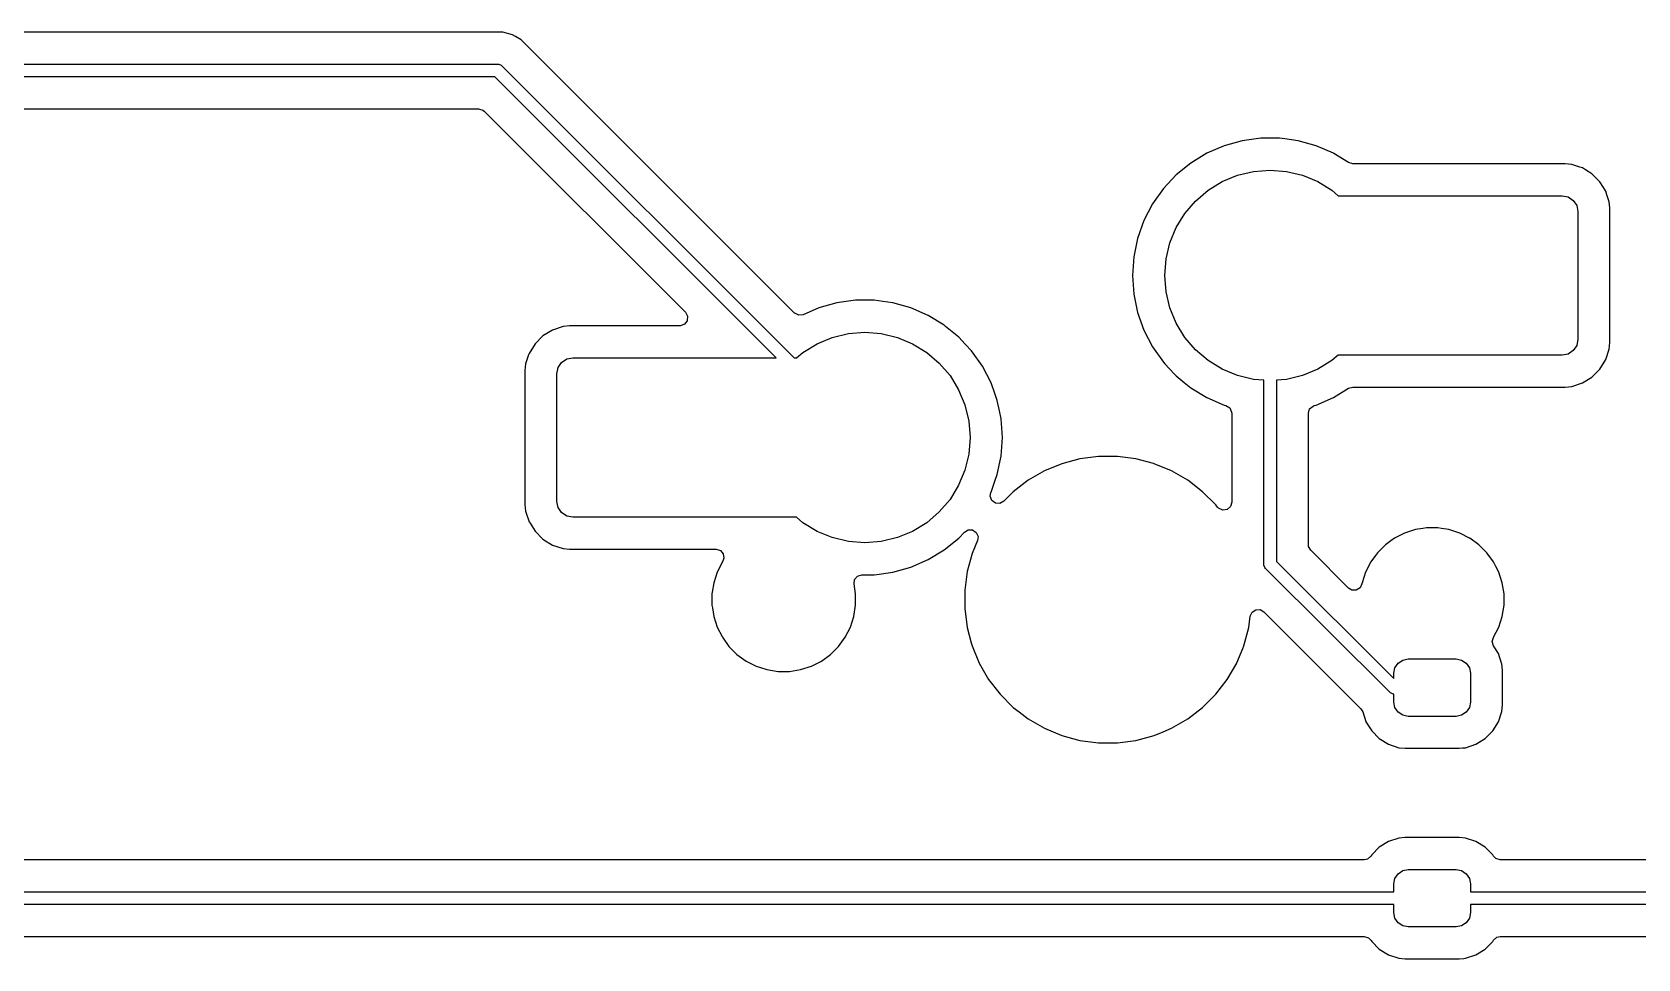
# Model space of a CAD drawing. Header units: millimetres. Extents: x 46 to 4458, y 59 to 1499.
# Drawn here: x 2019.77 to 2044.94, y 899.41 to 913.93 of the extents above; entities that cross this region are included whole.
import ezdxf

# ---------------------------------------------------------------- set-up
doc = ezdxf.new("R2010")
doc.units = ezdxf.units.MM
doc.layers.add('BLACK', color=7, linetype='Continuous')

msp = doc.modelspace()

# ---------------------------------------------------------------- linework, layer by layer
at = {"layer": 'BLACK', "linetype": 'Continuous'}
for p, q in [((2026.9834, 913.93044), (2012.01134, 913.93044)), ((2026.98342, 913.93044), (2026.9834, 913.93044)), ((2026.99101, 913.93044), (2026.98342, 913.93044)), ((2027.14913, 913.93044), (2026.99101, 913.93044)), ((2027.30185, 913.88951), (2027.14913, 913.93044)), ((2027.35197, 913.86058), (2027.30185, 913.88951)), ((2027.43879, 913.81046), (2027.35197, 913.86058)), ((2027.35197, 913.86058), (2027.35197, 913.86058)), ((2027.35197, 913.86058), (2027.35197, 913.86058)), ((2027.55766, 913.69159), (2027.43879, 913.81046)), ((2027.43879, 913.81046), (2027.43879, 913.81046)), ((2027.55766, 913.69158), (2027.55766, 913.69159)), ((2031.72091, 909.52833), (2027.55766, 913.69158)), ((1985.8573, 913.42802), (2027.07007, 913.42994)), ((2027.07007, 913.42994), (2027.08958, 913.42802)), ((2027.08958, 913.42802), (2027.12563, 913.41308)), ((2027.12563, 913.41308), (2031.71398, 908.82689)), ((2027.02674, 913.23186), (1985.81404, 913.22994)), ((2031.43379, 908.82689), (2027.02674, 913.23186)), ((2000.24417, 912.72944), (2026.76997, 912.72944)), ((2026.76997, 912.72944), (2026.83701, 912.70975)), ((2026.83701, 912.70975), (2026.85765, 912.69312)), ((2026.85765, 912.69312), (2030.0117, 909.53907)), ((2038.45127, 912.14795), (2038.18144, 912.03075)), ((2038.73456, 912.22733), (2038.45127, 912.14795)), ((2039.02602, 912.26739), (2038.73456, 912.22733)), ((2038.73456, 912.22733), (2038.73456, 912.22733)), ((2039.32022, 912.26739), (2039.02602, 912.26739)), ((2039.02602, 912.26739), (2039.02602, 912.26739)), ((2039.40392, 912.25588), (2039.32022, 912.26739)), ((2039.32022, 912.26739), (2039.32022, 912.26739)), ((2039.61167, 912.22733), (2039.40392, 912.25588)), ((2039.61168, 912.22733), (2039.61167, 912.22733)), ((2039.89496, 912.14795), (2039.61168, 912.22733)), ((2039.61168, 912.22733), (2039.61168, 912.22733)), ((2040.16479, 912.03075), (2039.89496, 912.14795)), ((2037.93007, 911.87789), (2037.70186, 911.69223)), ((2038.18144, 912.03075), (2037.93007, 911.87789)), ((2038.18144, 912.03075), (2038.18144, 912.03075)), ((2040.1734, 912.02552), (2040.16479, 912.03075)), ((2040.40375, 911.88544), (2040.1734, 912.02552)), ((2040.46818, 911.86739), (2040.40375, 911.88544)), ((2041.84599, 911.86739), (2040.46818, 911.86739)), ((2041.846, 911.86739), (2041.84599, 911.86739)), ((2043.79813, 911.86739), (2041.846, 911.86739)), ((2043.79814, 911.86739), (2043.79813, 911.86739)), ((2043.90091, 911.85689), (2043.79814, 911.86739)), ((2043.90092, 911.85689), (2043.90091, 911.85689)), ((2044.02731, 911.815), (2043.90092, 911.85689)), ((2037.70186, 911.69223), (2037.50105, 911.47721)), ((2038.42404, 911.58705), (2038.66324, 911.68613)), ((2038.66324, 911.68613), (2038.915, 911.74657)), ((2038.915, 911.74657), (2039.17312, 911.76689)), ((2039.17312, 911.76689), (2039.43124, 911.74657)), ((2039.43124, 911.74657), (2039.683, 911.68613)), ((2039.683, 911.68613), (2039.9222, 911.58705)), ((2044.06745, 911.8017), (2044.02731, 911.815)), ((2044.06746, 911.8017), (2044.06745, 911.8017)), ((2044.1167, 911.77133), (2044.06746, 911.8017)), ((2044.21678, 911.7096), (2044.1167, 911.77133)), ((2044.34083, 911.58554), (2044.21678, 911.7096)), ((2037.50105, 911.47721), (2037.3314, 911.23687)), ((2038.00639, 911.28361), (2038.20327, 911.45177)), ((2038.20327, 911.45177), (2038.42404, 911.58705)), ((2039.9222, 911.58705), (2040.14297, 911.45177)), ((2040.14297, 911.45177), (2040.24234, 911.36689)), ((2040.24234, 911.36689), (2041.79812, 911.36689)), ((2041.79812, 911.36689), (2043.74812, 911.36689)), ((2043.74812, 911.36689), (2043.84379, 911.34786)), ((2044.43293, 911.43622), (2044.34083, 911.58554)), ((2044.45096, 911.38183), (2044.43293, 911.43622)), ((2044.48812, 911.26969), (2044.45096, 911.38183)), ((2037.3314, 911.23687), (2037.19605, 910.97565)), ((2037.3314, 911.23687), (2037.3314, 911.23687)), ((2037.83824, 911.08673), (2038.00639, 911.28361)), ((2043.84379, 911.34786), (2043.9249, 911.29366)), ((2043.9249, 911.29366), (2043.97909, 911.21256)), ((2043.97909, 911.21256), (2043.99812, 911.11689)), ((2043.99812, 911.11689), (2043.99812, 909.11689)), ((2044.48812, 911.26968), (2044.48812, 911.26969)), ((2044.49744, 911.17847), (2044.48812, 911.26968)), ((2044.49862, 911.1669), (2044.49744, 911.17847)), ((2044.49862, 909.06688), (2044.49862, 911.1669)), ((2037.19605, 910.97565), (2037.09753, 910.69845)), ((2037.60388, 910.62677), (2037.70296, 910.86597)), ((2037.70296, 910.86597), (2037.83824, 911.08673)), ((2037.09752, 910.69843), (2037.03767, 910.4104)), ((2037.09753, 910.69845), (2037.09752, 910.69843)), ((2037.54343, 910.375), (2037.60388, 910.62677)), ((2037.03767, 910.4104), (2037.01759, 910.11689)), ((2037.03767, 910.4104), (2037.03767, 910.4104)), ((2037.52312, 910.11689), (2037.54343, 910.375)), ((2037.01759, 910.11689), (2037.03767, 909.82338)), ((2037.54343, 909.85877), (2037.52312, 910.11689)), ((2037.60388, 909.60701), (2037.54343, 909.85877)), ((2032.10128, 909.60796), (2031.85799, 909.50228)), ((2032.38456, 909.68733), (2032.10128, 909.60796)), ((2032.67602, 909.72739), (2032.38456, 909.68733)), ((2032.38456, 909.68733), (2032.38456, 909.68733)), ((2032.97022, 909.72739), (2032.67602, 909.72739)), ((2032.67602, 909.72739), (2032.67602, 909.72739)), ((2033.10353, 909.70906), (2032.97022, 909.72739)), ((2032.97022, 909.72739), (2032.97022, 909.72739)), ((2033.26167, 909.68733), (2033.10353, 909.70906)), ((2033.26168, 909.68733), (2033.26167, 909.68733)), ((2033.54496, 909.60795), (2033.26168, 909.68733)), ((2033.26168, 909.68733), (2033.26168, 909.68733)), ((2033.81479, 909.49075), (2033.54496, 909.60795)), ((2037.03767, 909.82338), (2037.03767, 909.82337)), ((2037.03767, 909.82337), (2037.09752, 909.53534)), ((2037.70296, 909.3678), (2037.60388, 909.60701)), ((2029.99833, 909.35212), (2029.93287, 909.3277)), ((2030.0402, 909.40805), (2029.99833, 909.35212)), ((2030.0117, 909.53907), (2030.04519, 909.47775)), ((2030.04519, 909.47775), (2030.0402, 909.40805)), ((2031.72565, 909.52383), (2031.72091, 909.52833)), ((2031.78866, 909.49363), (2031.72565, 909.52383)), ((2031.85799, 909.50228), (2031.78866, 909.49363)), ((2033.8148, 909.49075), (2033.81479, 909.49075)), ((2034.06616, 909.33789), (2033.8148, 909.49075)), ((2034.06617, 909.33789), (2034.06616, 909.33789)), ((2034.08952, 909.31889), (2034.06617, 909.33789)), ((2034.06617, 909.33789), (2034.06617, 909.33789)), ((2037.09752, 909.53534), (2037.09753, 909.53533)), ((2037.09753, 909.53533), (2037.19605, 909.25813)), ((2037.83824, 909.14704), (2037.70296, 909.3678)), ((2027.77946, 909.1696), (2027.65541, 909.04555)), ((2027.92878, 909.2617), (2027.77946, 909.1696)), ((2027.92879, 909.2617), (2027.92878, 909.2617)), ((2028.09532, 909.31689), (2027.92879, 909.2617)), ((2028.1981, 909.32739), (2028.09532, 909.31689)), ((2028.09532, 909.31689), (2028.09532, 909.31689)), ((2028.19812, 909.32739), (2028.1981, 909.32739)), ((2029.92402, 909.32739), (2028.19812, 909.32739)), ((2029.93287, 909.3277), (2029.92402, 909.32739)), ((2032.07404, 909.04705), (2032.31324, 909.14613)), ((2032.31324, 909.14613), (2032.565, 909.20657)), ((2032.565, 909.20657), (2032.82312, 909.22689)), ((2032.82312, 909.22689), (2033.08124, 909.20657)), ((2033.08124, 909.20657), (2033.333, 909.14613)), ((2033.333, 909.14613), (2033.5722, 909.04705)), ((2034.29438, 909.15223), (2034.08952, 909.31889)), ((2034.29438, 909.15222), (2034.29438, 909.15223)), ((2034.39751, 909.0418), (2034.29438, 909.15222)), ((2034.29438, 909.15222), (2034.29438, 909.15222)), ((2037.19605, 909.25813), (2037.3314, 908.99691)), ((2038.00639, 908.95016), (2037.83824, 909.14704)), ((2043.99812, 909.11689), (2043.97909, 909.02122)), ((2027.55495, 908.87102), (2027.50812, 908.72968)), ((2027.5633, 908.89622), (2027.55495, 908.87102)), ((2027.56331, 908.89622), (2027.5633, 908.89622)), ((2027.65541, 909.04555), (2027.56331, 908.89622)), ((2031.75389, 908.82689), (2031.85327, 908.91177)), ((2031.85327, 908.91177), (2032.07404, 909.04705)), ((2033.5722, 909.04705), (2033.79297, 908.91177)), ((2033.79297, 908.91177), (2033.98985, 908.74361)), ((2034.49519, 908.93721), (2034.39751, 909.0418)), ((2034.66484, 908.69687), (2034.49519, 908.93721)), ((2037.3314, 908.99691), (2037.3314, 908.9969)), ((2037.3314, 908.9969), (2037.50105, 908.75656)), ((2038.20327, 908.78201), (2038.00639, 908.95016)), ((2040.24234, 908.86689), (2040.14297, 908.78201)), ((2041.69812, 908.86689), (2040.24234, 908.86689)), ((2043.74812, 908.86689), (2041.69812, 908.86689)), ((2043.84379, 908.88592), (2043.74812, 908.86689)), ((2043.9249, 908.94011), (2043.84379, 908.88592)), ((2043.97909, 909.02122), (2043.9249, 908.94011)), ((2044.43293, 908.79755), (2044.48812, 908.96409)), ((2044.48812, 908.96409), (2044.49862, 909.06688)), ((2027.50812, 908.72968), (2027.49762, 908.6269)), ((2027.49762, 908.6269), (2027.49762, 906.52689)), ((2027.50812, 908.72968), (2027.50812, 908.72968)), ((2027.50812, 908.72968), (2027.50812, 908.72968)), ((2027.99812, 908.57689), (2028.01715, 908.67256)), ((2028.01715, 908.67256), (2028.07134, 908.75366)), ((2028.07134, 908.75366), (2028.15245, 908.80786)), ((2028.15245, 908.80786), (2028.24812, 908.82689)), ((2028.24812, 908.82689), (2030.29812, 908.82689)), ((2030.29812, 908.82689), (2031.43379, 908.82689)), ((2031.71398, 908.82689), (2031.75389, 908.82689)), ((2033.98985, 908.74361), (2034.158, 908.54673)), ((2034.66484, 908.69686), (2034.66484, 908.69687)), ((2034.66484, 908.69687), (2034.66484, 908.69687)), ((2034.80019, 908.43565), (2034.66484, 908.69686)), ((2037.50105, 908.75656), (2037.52177, 908.73438)), ((2037.52177, 908.73438), (2037.67091, 908.57469)), ((2038.42404, 908.64673), (2038.20327, 908.78201)), ((2038.66324, 908.54764), (2038.42404, 908.64673)), ((2039.9222, 908.64673), (2039.683, 908.54764)), ((2040.14297, 908.78201), (2039.9222, 908.64673)), ((2044.21678, 908.52418), (2044.34083, 908.64823)), ((2044.34083, 908.64823), (2044.43293, 908.79755)), ((2027.99812, 906.57689), (2027.99812, 908.57689)), ((2034.158, 908.54673), (2034.29328, 908.32597)), ((2034.85998, 908.26742), (2034.80019, 908.43565)), ((2037.67091, 908.57469), (2037.70186, 908.54155)), ((2037.70186, 908.54155), (2037.82483, 908.4415)), ((2037.82483, 908.4415), (2037.93007, 908.35589)), ((2037.93007, 908.35589), (2037.93007, 908.35589)), ((2037.93007, 908.35589), (2037.93007, 908.35589)), ((2037.93007, 908.35589), (2038.18144, 908.20303)), ((2038.915, 908.4872), (2038.66324, 908.54764)), ((2039.07381, 908.4747), (2038.915, 908.4872)), ((2039.07504, 905.57738), (2039.07381, 908.4747)), ((2039.43124, 908.4872), (2039.2719, 908.47466)), ((2039.2719, 908.47466), (2039.2731, 905.63567)), ((2039.683, 908.54764), (2039.43124, 908.4872)), ((2040.1648, 908.20303), (2040.40375, 908.34834)), ((2040.40375, 908.34834), (2040.46818, 908.36639)), ((2040.46818, 908.36639), (2041.6481, 908.36639)), ((2041.6481, 908.36639), (2041.64811, 908.36639)), ((2041.64811, 908.36639), (2043.79813, 908.36639)), ((2043.79813, 908.36639), (2043.90092, 908.37689)), ((2043.90092, 908.37689), (2044.06745, 908.43207)), ((2044.06745, 908.43207), (2044.21678, 908.52418)), ((2034.29328, 908.32597), (2034.39236, 908.08677)), ((2034.39236, 908.08677), (2034.45281, 907.835)), ((2034.89871, 908.15845), (2034.85998, 908.26742)), ((2034.89871, 908.15843), (2034.89871, 908.15845)), ((2034.93266, 907.99508), (2034.89871, 908.15843)), ((2038.18144, 908.20303), (2038.18144, 908.20303)), ((2038.18144, 908.20303), (2038.45128, 908.08582)), ((2038.45128, 908.08582), (2038.48207, 908.07719)), ((2039.86417, 908.07719), (2039.89496, 908.08582)), ((2039.89496, 908.08582), (2040.16479, 908.20302)), ((2039.89496, 908.08582), (2039.89496, 908.08582)), ((2040.16479, 908.20302), (2040.1648, 908.20303)), ((2040.1648, 908.20303), (2040.1648, 908.20303)), ((2034.45281, 907.835), (2034.47312, 907.57689)), ((2034.95857, 907.8704), (2034.93266, 907.99508)), ((2034.97864, 907.57689), (2034.95857, 907.8704)), ((2038.48207, 908.07719), (2038.54132, 908.04015)), ((2038.54132, 908.04015), (2038.57113, 907.97696)), ((2038.57113, 907.97696), (2038.57262, 907.95779)), ((2038.57262, 907.95779), (2038.57262, 906.56141)), ((2039.77362, 907.95779), (2039.7933, 908.02483)), ((2039.77362, 906.52689), (2039.77362, 907.95779)), ((2039.7933, 908.02483), (2039.84611, 908.07058)), ((2039.84611, 908.07058), (2039.86417, 908.07719)), ((2034.47312, 907.57689), (2034.45281, 907.31877)), ((2034.95857, 907.28338), (2034.97864, 907.57689)), ((2034.45281, 907.31877), (2034.39236, 907.06701)), ((2034.89871, 906.99534), (2034.93894, 907.18892)), ((2034.93894, 907.18892), (2034.95857, 907.28338)), ((2035.91012, 907.16674), (2035.63832, 907.05415)), ((2036.19432, 907.24289), (2035.91012, 907.16674)), ((2036.486, 907.28129), (2036.19432, 907.24289)), ((2036.48601, 907.28129), (2036.486, 907.28129)), ((2036.78023, 907.28129), (2036.48601, 907.28129)), ((2036.48601, 907.28129), (2036.48601, 907.28129)), ((2036.78024, 907.28129), (2036.78023, 907.28129)), ((2036.78023, 907.28129), (2036.78023, 907.28129)), ((2037.07192, 907.24289), (2036.78024, 907.28129)), ((2037.34743, 907.16906), (2037.07192, 907.24289)), ((2037.07192, 907.24289), (2037.07192, 907.24289)), ((2037.07192, 907.24289), (2037.07192, 907.24289)), ((2037.35611, 907.16674), (2037.34743, 907.16906)), ((2037.62791, 907.05415), (2037.35611, 907.16674)), ((2034.29328, 906.8278), (2034.158, 906.60704)), ((2034.39236, 907.06701), (2034.29328, 906.8278)), ((2034.80178, 906.7226), (2034.86733, 906.90704)), ((2034.86733, 906.90704), (2034.89871, 906.99533)), ((2034.89871, 906.99533), (2034.89871, 906.99534)), ((2034.89871, 906.99534), (2034.89871, 906.99534)), ((2035.38351, 906.90704), (2035.15011, 906.72794)), ((2035.38353, 906.90705), (2035.38351, 906.90704)), ((2035.63831, 907.05415), (2035.38353, 906.90705)), ((2035.63832, 907.05415), (2035.63831, 907.05415)), ((2037.62793, 907.05415), (2037.62791, 907.05415)), ((2037.88271, 906.90705), (2037.62793, 907.05415)), ((2037.88272, 906.90704), (2037.88271, 906.90705)), ((2037.88271, 906.90705), (2037.88271, 906.90705)), ((2038.11613, 906.72794), (2037.88272, 906.90704)), ((2037.88272, 906.90704), (2037.88272, 906.90704)), ((2037.88272, 906.90704), (2037.88272, 906.90704)), ((2028.01715, 906.48122), (2027.99812, 906.57689)), ((2034.158, 906.60704), (2033.98985, 906.41016)), ((2034.78901, 906.65704), (2034.79896, 906.71529)), ((2034.81343, 906.59158), (2034.78901, 906.65704)), ((2034.79896, 906.71529), (2034.80019, 906.71811)), ((2034.80019, 906.71812), (2034.80178, 906.7226)), ((2034.80019, 906.71811), (2034.80019, 906.71812)), ((2034.86936, 906.54971), (2034.81343, 906.59158)), ((2035.00038, 906.57821), (2034.93905, 906.54472)), ((2035.15011, 906.72794), (2035.00038, 906.57821)), ((2038.11614, 906.72793), (2038.11613, 906.72794)), ((2038.32416, 906.5199), (2038.11614, 906.72793)), ((2027.49762, 906.52689), (2027.49762, 906.52687)), ((2027.49762, 906.52687), (2027.50812, 906.42409)), ((2027.50812, 906.42409), (2027.50812, 906.42409)), ((2027.50812, 906.42409), (2027.5633, 906.25756)), ((2028.07134, 906.40011), (2028.01715, 906.48122)), ((2028.15245, 906.34592), (2028.07134, 906.40011)), ((2028.24812, 906.32689), (2028.15245, 906.34592)), ((2030.17312, 906.32689), (2028.24812, 906.32689)), ((2031.75389, 906.32689), (2030.17312, 906.32689)), ((2031.85327, 906.24201), (2031.75389, 906.32689)), ((2033.98985, 906.41016), (2033.79297, 906.24201)), ((2034.93905, 906.54472), (2034.86936, 906.54971)), ((2038.32417, 906.51989), (2038.32416, 906.5199)), ((2038.35024, 906.48592), (2038.32417, 906.51989)), ((2038.36742, 906.46769), (2038.35024, 906.48592)), ((2038.43097, 906.43867), (2038.36742, 906.46769)), ((2038.50013, 906.44861), (2038.43097, 906.43867)), ((2038.55293, 906.49437), (2038.50013, 906.44861)), ((2038.57262, 906.56141), (2038.55293, 906.49437)), ((2039.77362, 905.89698), (2039.77362, 906.52689)), ((2027.5633, 906.25756), (2027.56331, 906.25755)), ((2027.56331, 906.25755), (2027.57691, 906.23549)), ((2027.57691, 906.23549), (2027.65541, 906.10823)), ((2027.65541, 906.10823), (2027.77946, 905.98418)), ((2032.07404, 906.10673), (2031.85327, 906.24201)), ((2032.31324, 906.00764), (2032.07404, 906.10673)), ((2033.5722, 906.10673), (2033.333, 906.00764)), ((2033.79297, 906.24201), (2033.5722, 906.10673)), ((2034.29438, 906.00155), (2034.38261, 906.09602)), ((2034.38261, 906.09602), (2034.44275, 906.13158)), ((2034.44275, 906.13158), (2034.51257, 906.12898)), ((2034.51257, 906.12898), (2034.5699, 906.08904)), ((2034.5699, 906.08904), (2034.59654, 906.02445)), ((2041.28108, 906.07993), (2041.12323, 905.9995)), ((2041.44956, 906.13467), (2041.28108, 906.07993)), ((2041.28108, 906.07993), (2041.28108, 906.07993)), ((2041.56621, 906.15315), (2041.44956, 906.13467)), ((2041.62454, 906.16239), (2041.56621, 906.15315)), ((2041.8017, 906.16239), (2041.62454, 906.16239)), ((2041.86167, 906.15289), (2041.8017, 906.16239)), ((2041.97668, 906.13467), (2041.86167, 906.15289)), ((2042.14516, 906.07993), (2041.97668, 906.13467)), ((2042.29898, 906.00155), (2042.14516, 906.07993)), ((2042.14516, 906.07993), (2042.14516, 906.07993)), ((2027.77946, 905.98418), (2027.92879, 905.89207)), ((2027.92879, 905.89207), (2028.09532, 905.83689)), ((2028.09532, 905.83689), (2028.19811, 905.82639)), ((2028.19811, 905.82639), (2030.12524, 905.82639)), ((2030.12524, 905.82639), (2030.12525, 905.82639)), ((2030.12525, 905.82639), (2030.49217, 905.82639)), ((2030.49217, 905.82639), (2030.55921, 905.8067)), ((2032.565, 905.9472), (2032.31324, 906.00764)), ((2032.82312, 905.92689), (2032.565, 905.9472)), ((2033.08124, 905.9472), (2032.82312, 905.92689)), ((2033.333, 906.00764), (2033.08124, 905.9472)), ((2033.8148, 905.66303), (2034.06617, 905.81589)), ((2034.06617, 905.81589), (2034.29438, 906.00155)), ((2034.58779, 905.96393), (2034.50327, 905.75988)), ((2034.59654, 906.02445), (2034.58779, 905.96393)), ((2039.77645, 905.87063), (2039.77362, 905.89698)), ((2039.80994, 905.8093), (2039.77645, 905.87063)), ((2040.9799, 905.89537), (2040.85464, 905.7701)), ((2040.97991, 905.89537), (2040.9799, 905.89537)), ((2040.9799, 905.89537), (2040.9799, 905.89537)), ((2041.06288, 905.95566), (2040.97991, 905.89537)), ((2041.12323, 905.9995), (2041.06288, 905.95566)), ((2042.30301, 905.9995), (2042.29898, 906.00155)), ((2042.44633, 905.89537), (2042.30301, 905.9995)), ((2042.5716, 905.7701), (2042.44633, 905.89537)), ((2030.59051, 905.62678), (2030.51008, 905.46893)), ((2030.55921, 905.8067), (2030.60496, 905.7539)), ((2030.59249, 905.62951), (2030.59051, 905.62678)), ((2030.6149, 905.68474), (2030.59249, 905.62951)), ((2030.60496, 905.7539), (2030.6149, 905.68474)), ((2033.54496, 905.54582), (2033.8148, 905.66303)), ((2034.50327, 905.75988), (2034.42712, 905.47568)), ((2039.08997, 905.54133), (2039.07504, 905.57738)), ((2039.2731, 905.63567), (2041.11312, 903.79821)), ((2040.4027, 905.21654), (2039.80994, 905.8093)), ((2040.75051, 905.62678), (2040.67008, 905.46893)), ((2040.82338, 905.72709), (2040.75051, 905.62678)), ((2040.85464, 905.7701), (2040.82338, 905.72709)), ((2040.85464, 905.7701), (2040.85464, 905.7701)), ((2040.85464, 905.7701), (2040.85464, 905.7701)), ((2042.67573, 905.62678), (2042.5716, 905.7701)), ((2042.71111, 905.55735), (2042.67573, 905.62678)), ((2030.51008, 905.46893), (2030.45533, 905.30044)), ((2030.51008, 905.46893), (2030.51008, 905.46893)), ((2032.65367, 905.28299), (2032.66262, 905.35228)), ((2032.66262, 905.35228), (2032.70762, 905.40573)), ((2032.70762, 905.40573), (2032.77437, 905.42637)), ((2032.77437, 905.42637), (2032.77614, 905.42639)), ((2032.77614, 905.42639), (2032.97022, 905.42639)), ((2032.97022, 905.42639), (2033.00864, 905.43167)), ((2033.00864, 905.43167), (2033.26167, 905.46645)), ((2033.26167, 905.46645), (2033.54496, 905.54582)), ((2034.42712, 905.47568), (2034.38872, 905.184)), ((2039.10241, 905.52618), (2039.08997, 905.54133)), ((2041.05756, 903.57374), (2039.10241, 905.52618)), ((2040.67008, 905.46893), (2040.61533, 905.30045)), ((2040.67008, 905.46893), (2040.67008, 905.46893)), ((2042.75616, 905.46893), (2042.71111, 905.55735)), ((2042.77827, 905.40087), (2042.75616, 905.46893)), ((2042.75616, 905.46893), (2042.75616, 905.46893)), ((2042.81091, 905.30044), (2042.77827, 905.40087)), ((2030.43235, 905.15533), (2030.42762, 905.12547)), ((2030.42762, 905.12547), (2030.42762, 904.94831)), ((2030.45533, 905.30044), (2030.43235, 905.15533)), ((2032.67862, 905.12547), (2032.65367, 905.28299)), ((2032.67862, 904.94831), (2032.67862, 905.12547)), ((2034.38872, 905.184), (2034.38872, 905.18399)), ((2034.38872, 905.18399), (2034.38872, 904.88979)), ((2040.45375, 905.18575), (2040.4027, 905.21654)), ((2040.52361, 905.18475), (2040.45375, 905.18575)), ((2040.58293, 905.22168), (2040.52361, 905.18475)), ((2040.61286, 905.28482), (2040.58293, 905.22168)), ((2040.61533, 905.30045), (2040.61286, 905.28482)), ((2042.83862, 905.12547), (2042.81091, 905.30044)), ((2042.83862, 904.94831), (2042.83862, 905.12547)), ((2030.42762, 904.94831), (2030.43366, 904.91015)), ((2030.43366, 904.91015), (2030.45533, 904.77333)), ((2032.65091, 904.77333), (2032.67862, 904.94831)), ((2034.38872, 904.88979), (2034.38872, 904.88977)), ((2034.38872, 904.88977), (2034.42623, 904.60485)), ((2038.86255, 904.7761), (2038.89082, 904.84)), ((2038.89082, 904.84), (2038.94914, 904.87847)), ((2038.94914, 904.87847), (2039.01901, 904.8793)), ((2039.01901, 904.8793), (2039.07317, 904.8476)), ((2039.07317, 904.8476), (2040.59514, 903.32563)), ((2042.81091, 904.77333), (2042.83862, 904.94831)), ((2030.45533, 904.77333), (2030.51008, 904.60485)), ((2030.51008, 904.60485), (2030.51008, 904.60485)), ((2030.51008, 904.60485), (2030.58579, 904.45626)), ((2032.51573, 904.447), (2032.59616, 904.60485)), ((2032.59616, 904.60485), (2032.65091, 904.77333)), ((2034.42623, 904.60485), (2034.42712, 904.59809)), ((2034.42712, 904.59809), (2034.49101, 904.35965)), ((2038.76297, 904.3139), (2038.83912, 904.59809)), ((2038.83912, 904.59809), (2038.86255, 904.7761)), ((2042.67573, 904.447), (2042.75616, 904.60485)), ((2042.75616, 904.60485), (2042.81091, 904.77333)), ((2030.58579, 904.45626), (2030.59051, 904.447)), ((2030.59051, 904.447), (2030.69464, 904.30367)), ((2032.4116, 904.30367), (2032.51573, 904.447)), ((2034.49101, 904.35965), (2034.50327, 904.31389)), ((2034.50327, 904.31389), (2034.61585, 904.04209)), ((2038.74608, 904.27313), (2038.76297, 904.3139)), ((2042.65557, 904.38138), (2042.67382, 904.44388)), ((2042.67401, 904.31399), (2042.65557, 904.38138)), ((2042.67382, 904.44388), (2042.67572, 904.44698)), ((2042.75012, 904.19059), (2042.67401, 904.31399)), ((2042.67572, 904.44698), (2042.67573, 904.447)), ((2030.69464, 904.30367), (2030.81991, 904.1784)), ((2030.81991, 904.1784), (2030.96323, 904.07427)), ((2030.96323, 904.07427), (2031.0264, 904.04208)), ((2031.98516, 903.99385), (2032.14301, 904.07427)), ((2032.14301, 904.07427), (2032.28633, 904.1784)), ((2032.28633, 904.1784), (2032.4116, 904.30367)), ((2038.65255, 904.04732), (2038.74608, 904.27313)), ((2041.17902, 904.04099), (2041.25202, 904.08976)), ((2041.25202, 904.08976), (2041.33812, 904.10689)), ((2041.33812, 904.10689), (2042.08812, 904.10689)), ((2042.08812, 904.10689), (2042.17422, 904.08976)), ((2042.17422, 904.08976), (2042.24722, 904.04099)), ((2042.75012, 904.19058), (2042.75012, 904.19059)), ((2042.75012, 904.19059), (2042.75012, 904.19059)), ((2042.80021, 904.03944), (2042.75012, 904.19058)), ((2031.0264, 904.04208), (2031.12108, 903.99385)), ((2031.12108, 903.99385), (2031.12108, 903.99384)), ((2031.12108, 903.99384), (2031.18791, 903.97213)), ((2031.18791, 903.97213), (2031.28956, 903.9391)), ((2031.28956, 903.9391), (2031.46454, 903.91139)), ((2031.46454, 903.91139), (2031.46454, 903.91139)), ((2031.46454, 903.91139), (2031.6417, 903.91139)), ((2031.6417, 903.91139), (2031.81667, 903.9391)), ((2031.6417, 903.91139), (2031.6417, 903.91139)), ((2031.81667, 903.9391), (2031.98516, 903.99385)), ((2034.61585, 904.04209), (2034.61586, 904.04208)), ((2034.61586, 904.04208), (2034.76296, 903.7873)), ((2038.50327, 903.78729), (2038.65038, 904.04208)), ((2038.65038, 904.04208), (2038.65255, 904.04732)), ((2041.11312, 903.88189), (2041.13025, 903.96799)), ((2041.11312, 903.79821), (2041.11312, 903.88189)), ((2041.13025, 903.96799), (2041.17902, 904.04099)), ((2042.24722, 904.04099), (2042.29599, 903.96799)), ((2042.29599, 903.96799), (2042.31312, 903.88189)), ((2042.31312, 903.88189), (2042.31312, 903.43189)), ((2042.80347, 904.0296), (2042.80021, 904.03944)), ((2042.8135, 903.93134), (2042.80347, 904.0296)), ((2042.80347, 904.0296), (2042.80347, 904.0296)), ((2042.81362, 903.93023), (2042.8135, 903.93134)), ((2042.81362, 903.38354), (2042.81362, 903.93023)), ((2034.76296, 903.7873), (2034.76297, 903.78728)), ((2034.76297, 903.78728), (2034.94207, 903.55388)), ((2034.94207, 903.55388), (2034.94207, 903.55387)), ((2034.94207, 903.55387), (2035.1501, 903.34584)), ((2038.11613, 903.34584), (2038.32417, 903.55388)), ((2038.32417, 903.55388), (2038.50327, 903.78729)), ((2041.06812, 903.56937), (2041.05756, 903.57374)), ((2041.09361, 903.55881), (2041.06812, 903.56937)), ((2041.11312, 903.55689), (2041.09361, 903.55881)), ((2041.11312, 903.43189), (2041.11312, 903.55689)), ((2035.1501, 903.34584), (2035.15011, 903.34584)), ((2035.15011, 903.34584), (2035.23988, 903.27696)), ((2037.88272, 903.16673), (2038.11613, 903.34584)), ((2040.59514, 903.32563), (2040.62516, 903.27696)), ((2041.13025, 903.34578), (2041.11312, 903.43189)), ((2041.17902, 903.27279), (2041.13025, 903.34578)), ((2042.29599, 903.34578), (2042.24722, 903.27279)), ((2042.31312, 903.43189), (2042.29599, 903.34578)), ((2042.80347, 903.28418), (2042.81362, 903.38354)), ((2035.23988, 903.27696), (2035.38352, 903.16673)), ((2035.38352, 903.16673), (2035.38353, 903.16673)), ((2035.38353, 903.16673), (2035.63831, 903.01963)), ((2037.62792, 903.01963), (2037.88272, 903.16673)), ((2040.62516, 903.27696), (2040.67481, 903.12713)), ((2040.67481, 903.12713), (2040.67612, 903.12319)), ((2040.67612, 903.12319), (2040.67612, 903.12318)), ((2040.67612, 903.12318), (2040.76515, 902.97885)), ((2041.25202, 903.22401), (2041.17902, 903.27279)), ((2041.33812, 903.20689), (2041.25202, 903.22401)), ((2042.08812, 903.20689), (2041.33812, 903.20689)), ((2042.17422, 903.22401), (2042.08812, 903.20689)), ((2042.24722, 903.27279), (2042.17422, 903.22401)), ((2042.66109, 902.97884), (2042.75012, 903.12319)), ((2042.75012, 903.12319), (2042.80347, 903.28418)), ((2035.63831, 903.01963), (2035.63832, 903.01962)), ((2035.63832, 903.01962), (2035.91012, 902.90704)), ((2035.91012, 902.90704), (2035.91013, 902.90704)), ((2035.91013, 902.90704), (2035.91013, 902.90704)), ((2035.91013, 902.90704), (2036.19432, 902.83089)), ((2036.19432, 902.83089), (2036.48601, 902.79249)), ((2036.78023, 902.79249), (2037.07192, 902.83089)), ((2037.07192, 902.83089), (2037.35611, 902.90704)), ((2037.35611, 902.90704), (2037.49912, 902.96627)), ((2037.49912, 902.96627), (2037.62791, 903.01962)), ((2037.62791, 903.01962), (2037.62792, 903.01962)), ((2037.62792, 903.01962), (2037.62792, 903.01963)), ((2040.76515, 902.97885), (2040.76515, 902.97884)), ((2040.76515, 902.97884), (2040.88507, 902.85892)), ((2040.88507, 902.85892), (2040.88508, 902.85892)), ((2040.88508, 902.85892), (2041.02941, 902.76989)), ((2042.39682, 902.76988), (2042.54116, 902.85892)), ((2042.54116, 902.85892), (2042.66109, 902.97884)), ((2036.48601, 902.79249), (2036.48602, 902.79249)), ((2036.48602, 902.79249), (2036.78022, 902.79249)), ((2036.78022, 902.79249), (2036.78023, 902.79249)), ((2041.02941, 902.76989), (2041.02942, 902.76989)), ((2041.02942, 902.76989), (2041.02942, 902.76988)), ((2041.02942, 902.76988), (2041.19041, 902.71654)), ((2041.19041, 902.71654), (2041.28977, 902.70639)), ((2041.28977, 902.70639), (2042.13646, 902.70639)), ((2042.13646, 902.70639), (2042.13647, 902.70639)), ((2042.13647, 902.70639), (2042.19088, 902.71195)), ((2042.13647, 902.70639), (2042.13647, 902.70639)), ((2042.19088, 902.71195), (2042.23583, 902.71654)), ((2042.23583, 902.71654), (2042.39682, 902.76988)), ((2041.19041, 901.29724), (2041.02942, 901.24389)), ((2041.28976, 901.30739), (2041.19041, 901.29724)), ((2041.19041, 901.29724), (2041.19041, 901.29724)), ((2041.28978, 901.30739), (2041.28976, 901.30739)), ((2042.13647, 901.30739), (2041.28978, 901.30739)), ((2042.23583, 901.29724), (2042.13647, 901.30739)), ((2042.39681, 901.24389), (2042.23583, 901.29724)), ((2040.76515, 901.03493), (2040.75365, 901.01629)), ((2040.88507, 901.15486), (2040.76515, 901.03493)), ((2040.88508, 901.15486), (2040.88507, 901.15486)), ((2041.02941, 901.24389), (2040.88508, 901.15486)), ((2041.02942, 901.24389), (2041.02941, 901.24389)), ((2042.39682, 901.24389), (2042.39681, 901.24389)), ((2042.54116, 901.15486), (2042.39682, 901.24389)), ((2042.39682, 901.24389), (2042.39682, 901.24389)), ((2042.39682, 901.24389), (2042.39682, 901.24389)), ((2042.66109, 901.03493), (2042.54116, 901.15486)), ((2042.54116, 901.15486), (2042.54116, 901.15486)), ((2042.66751, 901.02453), (2042.66109, 901.03493)), ((2040.64812, 900.95739), (2014.20312, 900.95739)), ((2040.70171, 900.96957), (2040.64812, 900.95739)), ((2040.75365, 901.01629), (2040.70171, 900.96957)), ((2041.17902, 900.74099), (2041.25202, 900.78976)), ((2041.25202, 900.78976), (2041.33812, 900.80689)), ((2041.33812, 900.80689), (2042.08812, 900.80689)), ((2042.08812, 900.80689), (2042.17422, 900.78976)), ((2042.17422, 900.78976), (2042.24722, 900.74099)), ((2042.67258, 901.01629), (2042.66751, 901.02453)), ((2042.71108, 900.97707), (2042.67258, 901.01629)), ((2042.77812, 900.95739), (2042.71108, 900.97707)), ((2059.69812, 900.95739), (2042.77812, 900.95739)), ((2041.11312, 900.58189), (2041.13025, 900.66799)), ((2041.11312, 900.45687), (2041.11312, 900.58189)), ((2041.13025, 900.66799), (2041.17902, 900.74099)), ((2042.24722, 900.74099), (2042.29599, 900.66799)), ((2042.29599, 900.66799), (2042.31312, 900.58189)), ((2042.31312, 900.58189), (2042.31312, 900.45503)), ((2013.73812, 900.45614), (2041.11312, 900.45687)), ((2042.31312, 900.45503), (2060.16312, 900.45683)), ((2041.11312, 900.25879), (2013.73812, 900.25806)), ((2041.11312, 900.13189), (2041.11312, 900.25879)), ((2041.13025, 900.04578), (2041.11312, 900.13189)), ((2041.17902, 899.97279), (2041.13025, 900.04578)), ((2042.29599, 900.04578), (2042.24722, 899.97279)), ((2042.31312, 900.13189), (2042.29599, 900.04578)), ((2060.16312, 900.25875), (2042.31312, 900.25695)), ((2042.31312, 900.25695), (2042.31312, 900.13189)), ((2041.25202, 899.92401), (2041.17902, 899.97279)), ((2041.33812, 899.90689), (2041.25202, 899.92401)), ((2042.08812, 899.90689), (2041.33812, 899.90689)), ((2042.17422, 899.92401), (2042.08812, 899.90689)), ((2042.24722, 899.97279), (2042.17422, 899.92401)), ((2014.20312, 899.75639), (2040.64812, 899.75639)), ((2040.64812, 899.75639), (2040.71515, 899.7367)), ((2040.71515, 899.7367), (2040.75365, 899.69748)), ((2040.75365, 899.69748), (2040.7569, 899.69222)), ((2040.7569, 899.69222), (2040.76515, 899.67884)), ((2040.76515, 899.67884), (2040.88507, 899.55892)), ((2040.88507, 899.55892), (2040.88508, 899.55892)), ((2040.88508, 899.55892), (2041.02941, 899.46989)), ((2042.39682, 899.46988), (2042.54116, 899.55892)), ((2042.54116, 899.55892), (2042.66109, 899.67884)), ((2042.66109, 899.67884), (2042.67258, 899.69748)), ((2042.67258, 899.69748), (2042.72453, 899.74421)), ((2042.72453, 899.74421), (2042.77812, 899.75639)), ((2042.77812, 899.75639), (2059.69812, 899.75639)), ((2041.02941, 899.46989), (2041.02942, 899.46989)), ((2041.02942, 899.46989), (2041.02942, 899.46988)), ((2041.02942, 899.46988), (2041.19041, 899.41654)), ((2041.19041, 899.41654), (2041.28977, 899.40639)), ((2041.28977, 899.40639), (2042.13646, 899.40639)), ((2042.13646, 899.40639), (2042.13647, 899.40639)), ((2042.13647, 899.40639), (2042.20888, 899.41379)), ((2042.13647, 899.40639), (2042.13647, 899.40639)), ((2042.20888, 899.41379), (2042.23583, 899.41654)), ((2042.23583, 899.41654), (2042.39682, 899.46988))]:
    msp.add_line(p, q, dxfattribs=at)

doc.saveas('drawing.dxf')
